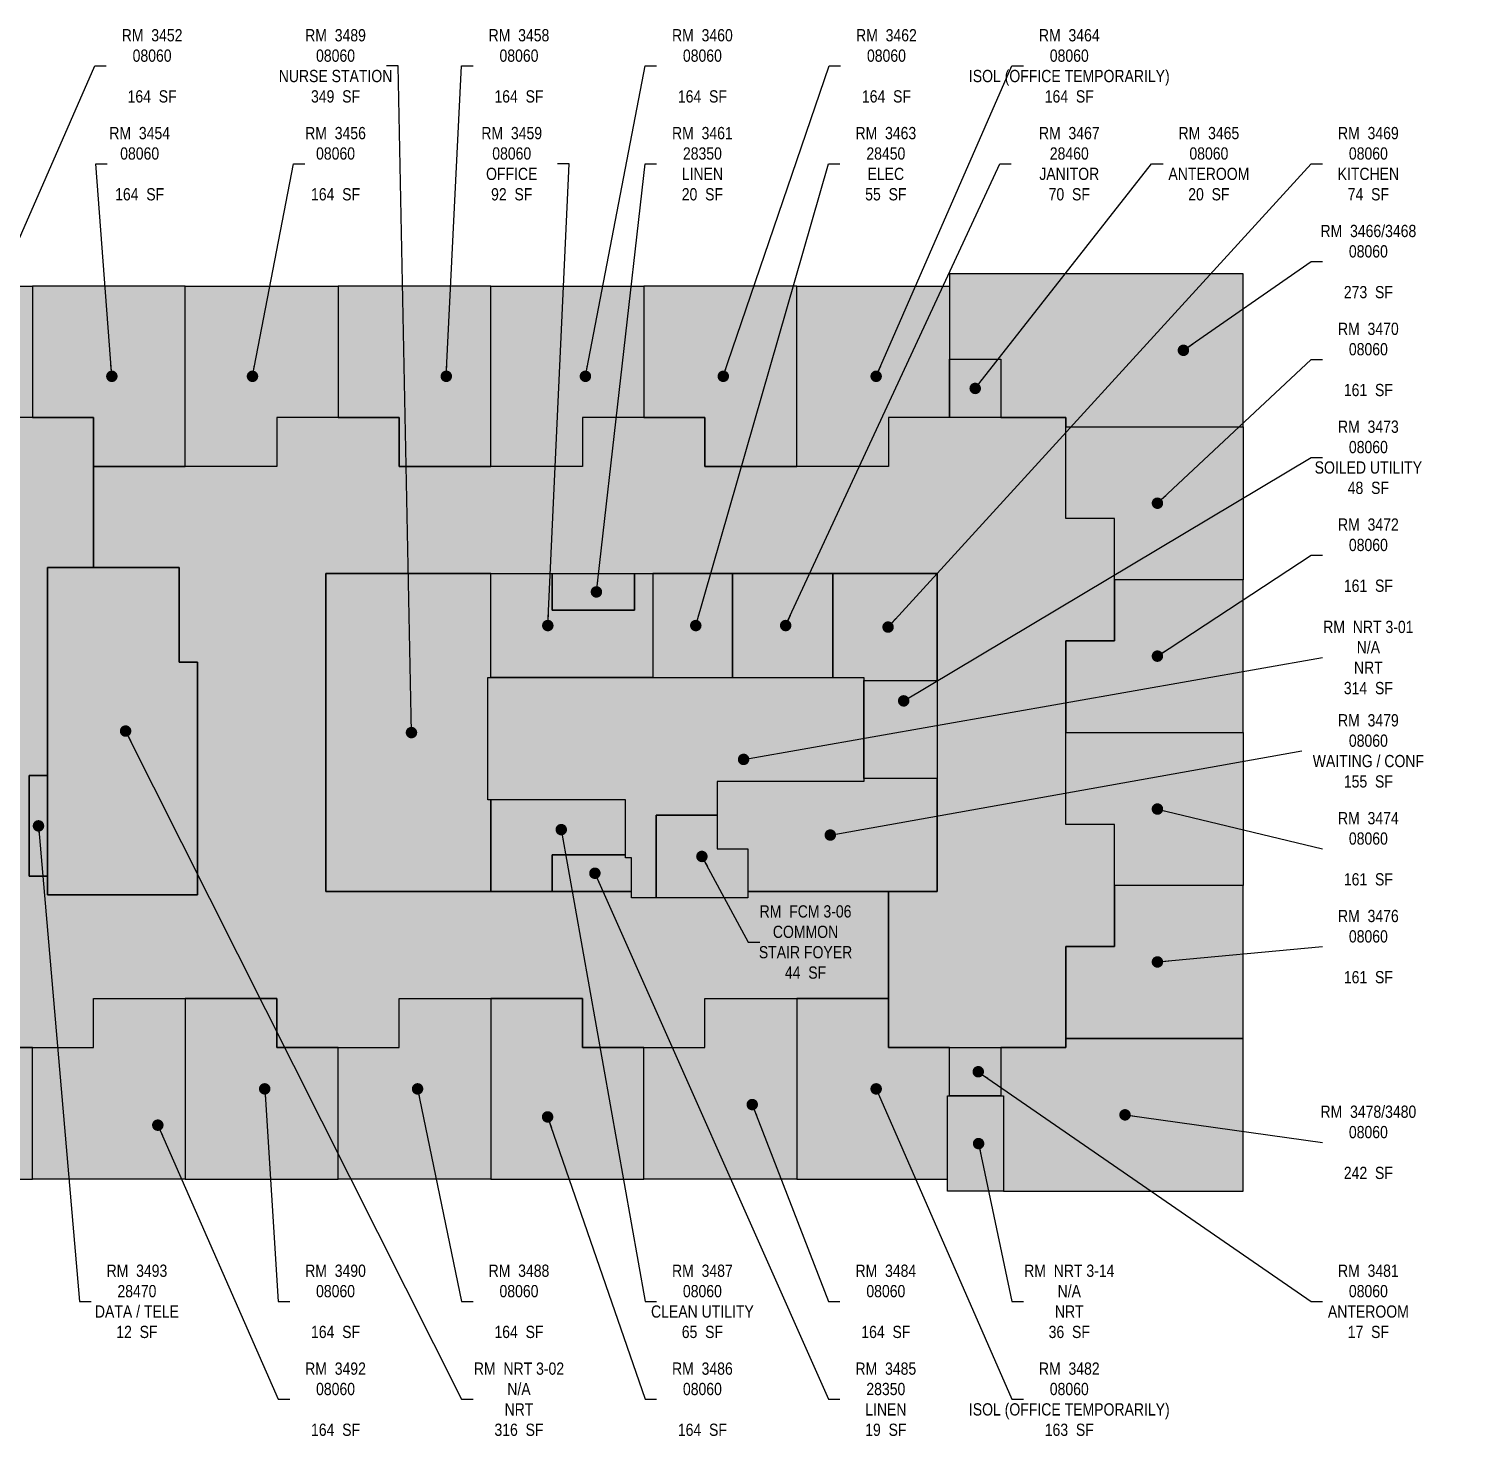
# Model space of a CAD drawing. Header units: inches. Extents: x -3176 to 3496, y 183 to 2924.
# Drawn here: x 2077 to 3496, y 1421 to 2802 of the extents above; entities that cross this region are included whole.
import ezdxf

# ---------------------------------------------------------------- set-up
doc = ezdxf.new("R2010")
doc.units = ezdxf.units.IN
doc.header["$MEASUREMENT"] = 0
for name, color, linetype in [('0-LABEL', 3, 'Continuous'), ('1-NRT', 200, 'Continuous'), ('1-NRT-PTN', 253, 'Continuous'), ('3-FCM', 190, 'Continuous'), ('3-FCM-PTN', 9, 'Continuous'), ('4-OCC', 6, 'Continuous'), ('4-OCC-PTN', 95, 'Continuous')]:
    doc.layers.add(name, color=color, linetype=linetype)
doc.styles.add('ArialN', font='ARIALN.TTF')
doc.dimstyles.new('AB-120', dxfattribs={"dimscale": 120, "dimtxt": 0.125, "dimasz": 0.09375, "dimexe": 0.0625, "dimexo": 0.125, "dimgap": 0.375, "dimtad": 0, "dimtih": 1, "dimtoh": 1, "dimdec": 4, "dimrnd": 0.0625, "dimzin": 0, "dimdsep": 46, "dimlunit": 4, "dimtxsty": 'ArialN', "dimblk": 'ARCHTICK', "dimcen": 0.09375, "dimclrd": 256, "dimclre": 256, "dimclrt": 256, "dimadec": 0, "dimazin": 0, "dimtfac": 1, "dimtdec": 4, "dimtofl": 0, "dimtmove": 2, "dimatfit": 3, "dimldrblk": 'DOT', "dimfxl": 0, "dimfrac": 2, "dimtolj": 1, "dimtzin": 0, "dimlwd": -1, "dimlwe": -1, "dimarcsym": 0})

# ---------------------------------------------------------------- blocks, each defined once
blk = doc.blocks.new('_ArchTick')
at = {"const_width": 0.15}
blk.add_lwpolyline([(-0.5, -0.5), (0.5, 0.5)], dxfattribs=at)
blk = doc.blocks.new('_Dot')
at = {"lineweight": -2}
blk.add_line((-0.5, 0), (-1, 0), dxfattribs=at)
at = {"const_width": 0.5}
blk.add_lwpolyline([(-0.25, 0, 1), (0.25, 0, 1)], format="xyb", close=True, dxfattribs=at)

msp = doc.modelspace()

# ---------------------------------------------------------------- hatches: boundary and pattern name
at = {"layer": '1-NRT-PTN'}
for points in [[(2242.5, 1952.5), (2242.5, 2180.5), (2224.5, 2180.5), (2224.5, 2273.5), (2095.5, 2273.5), (2095.5, 1952.5)], [(2662.5, 2045.5), (2527.5, 2045.5), (2527.5, 2165.5), (2896.5, 2165.5), (2896.5, 2063.5), (2752.5, 2063.5), (2752.5, 2030.5), (2692.5, 2030.5), (2692.5, 1949.5), (2668.5, 1949.5), (2668.5, 1988.5), (2662.5, 1988.5)], [(2978.4, 1755.1), (3033.5, 1755.1), (3033.5, 1661.5), (2978.4, 1661.5)]]:
    msp.add_hatch(color=256, dxfattribs=at).paths.add_polyline_path(points)
at = {"layer": '3-FCM-PTN'}
msp.add_hatch(color=256, dxfattribs=at).paths.add_polyline_path([(2752.5, 2030.5), (2752.5, 1997.5), (2782.5, 1997.5), (2782.5, 1949.5), (2692.5, 1949.5), (2692.5, 2030.5)])
at = {"layer": '4-OCC-PTN'}
for color, points in [(10, [(3030.9, 2477.7), (3030.9, 2420.5), (3094.5, 2420.5), (3094.5, 2411.5), (3268.5, 2411.5), (3268.5, 2561.5), (3004.5, 2561.5), (2980.5, 2561.5), (2980.5, 2477.7)]), (10, [(2080.5, 2420.5), (2020.5, 2420.5), (2020.5, 2372.5), (1930.5, 2372.5), (1930.5, 2549.5), (2080.5, 2549.5)]), (10, [(2080.5, 2420.5), (2140.5, 2420.5), (2140.5, 2372.5), (2230.5, 2372.5), (2230.5, 2549.5), (2080.5, 2549.5)]), (10, [(2380.5, 2420.5), (2320.5, 2420.5), (2320.5, 2372.5), (2230.5, 2372.5), (2230.5, 2549.5), (2380.5, 2549.5)]), (10, [(2380.5, 2420.5), (2440.5, 2420.5), (2440.5, 2372.5), (2530.5, 2372.5), (2530.5, 2549.5), (2380.5, 2549.5)]), (10, [(2680.5, 2420.5), (2620.5, 2420.5), (2620.5, 2372.5), (2530.5, 2372.5), (2530.5, 2549.5), (2680.5, 2549.5)]), (10, [(2680.5, 2420.5), (2740.5, 2420.5), (2740.5, 2372.5), (2830.5, 2372.5), (2830.5, 2549.5), (2680.5, 2549.5)]), (10, [(2980.5, 2477.7), (2980.5, 2420.5), (2920.5, 2420.5), (2920.5, 2372.5), (2830.5, 2372.5), (2830.5, 2549.5), (2980.5, 2549.5)]), (10, [(2980.5, 2477.7), (3030.9, 2477.7), (3030.9, 2420.5), (2980.5, 2420.5)]), (10, [(1619.5, 2267.6), (1930.5, 2267.5), (1930.5, 1955.5), (1639.5, 1955.5), (1639.5, 1850.5), (1720.5, 1850.5), (1720.5, 1802.5), (1840.5, 1802.5), (1840.5, 1850.5), (2020.5, 1850.5), (2020.5, 1802.5), (2140.5, 1802.5), (2140.5, 1850.5), (2320.5, 1850.5), (2320.5, 1802.5), (2440.5, 1802.5), (2440.5, 1850.5), (2620.5, 1850.5), (2620.5, 1802.5), (2740.5, 1802.5), (2740.5, 1850.5), (2920.5, 1850.5), (2920.5, 1955.5), (2782.5, 1955.5), (2782.5, 1949.5), (2668.5, 1949.5), (2668.5, 1955.5), (2368.5, 1955.5), (2368.5, 2267.5), (2968.5, 2267.5), (2968.5, 1955.5), (2920.5, 1955.5), (2920.5, 1802.5), (3094.5, 1802.5), (3094.5, 1901.5), (3142.5, 1901.5), (3142.5, 2021.5), (3094.5, 2021.5), (3094.5, 2201.5), (3142.5, 2201.5), (3142.5, 2321.5), (3094.5, 2321.5), (3094.5, 2420.5), (2920.5, 2420.5), (2920.5, 2372.5), (2740.5, 2372.5), (2740.5, 2420.5), (2620.5, 2420.5), (2620.5, 2372.5), (2440.5, 2372.5), (2440.5, 2420.5), (2320.5, 2420.5), (2320.5, 2372.5), (2140.5, 2372.5), (2140.5, 2273.5), (2224.5, 2273.5), (2224.5, 2180.5), (2242.5, 2180.5), (2242.5, 1952.5), (2095.5, 1952.5), (2095.5, 1970.5), (2077.5, 1970.5), (2077.5, 2069.5), (2095.5, 2069.5), (2095.5, 2273.5), (2140.5, 2273.5), (2140.5, 2420.5), (2020.5, 2420.5), (2020.5, 2372.5), (1840.5, 2372.5), (1840.5, 2420.5), (1720.5, 2420.5), (1720.5, 2372.5), (1619.5, 2372.5)]), (10, [(3142.5, 2261.5), (3142.5, 2321.5), (3094.5, 2321.5), (3094.5, 2411.5), (3268.5, 2411.5), (3268.5, 2261.5)]), (10, [(2527.5, 2165.5), (2530.5, 2165.5), (2530.5, 2267.5), (2368.5, 2267.5), (2368.5, 1955.5), (2530.5, 1955.5), (2530.5, 2045.5), (2527.5, 2045.5)]), (10, [(2689.5, 2267.5), (2689.5, 2165.5), (2530.5, 2165.5), (2530.5, 2267.5), (2587.5, 2267.5), (2590.5, 2267.5), (2590.5, 2231.5), (2671.5, 2231.5), (2671.5, 2267.5)]), (51, [(2671.5, 2267.5), (2671.5, 2231.5), (2590.5, 2231.5), (2590.5, 2267.5)]), (55, [(2689.5, 2267.5), (2689.5, 2165.5), (2767.5, 2165.5), (2767.5, 2267.5), (2749.5, 2267.5)]), (201, [(2767.5, 2267.5), (2767.5, 2165.5), (2865.9, 2165.5), (2865.9, 2267.5)]), (10, [(2968.5, 2267.5), (2865.9, 2267.5), (2865.9, 2165.5), (2896.5, 2165.5), (2896.5, 2162.5), (2968.5, 2162.5)]), (10, [(3142.5, 2261.5), (3142.5, 2201.5), (3094.5, 2201.5), (3094.5, 2111.5), (3268.5, 2111.5), (3268.5, 2261.5)]), (10, [(2968.5, 2162.5), (2896.5, 2162.5), (2896.5, 2066.5), (2968.5, 2066.5)]), (10, [(3142.5, 1961.5), (3142.5, 2021.5), (3094.5, 2021.5), (3094.5, 2111.5), (3268.5, 2111.5), (3268.5, 1961.5)]), (62, [(2095.5, 2069.5), (2077.5, 2069.5), (2077.5, 1970.5), (2095.5, 1970.5)]), (10, [(2968.5, 2066.5), (2896.5, 2066.5), (2896.5, 2063.5), (2752.5, 2063.5), (2752.5, 1997.5), (2782.5, 1997.5), (2782.5, 1955.5), (2968.5, 1955.5)]), (10, [(2530.5, 2045.5), (2530.5, 1955.5), (2587.5, 1955.5), (2590.5, 1955.5), (2590.5, 1988.5), (2590.5, 1991.5), (2662.5, 1991.5), (2662.5, 2045.5)]), (51, [(2668.5, 1955.5), (2668.5, 1988.5), (2662.5, 1988.5), (2662.5, 1991.5), (2590.5, 1991.5), (2590.5, 1955.5)]), (10, [(3142.5, 1961.5), (3142.5, 1901.5), (3094.5, 1901.5), (3094.5, 1811.5), (3268.5, 1811.5), (3268.5, 1961.5)]), (10, [(2080.5, 1802.5), (2020.5, 1802.5), (2020.5, 1850.5), (1930.5, 1850.5), (1930.5, 1673.5), (2080.5, 1673.5)]), (10, [(2080.5, 1802.5), (2140.5, 1802.5), (2140.5, 1850.5), (2230.5, 1850.5), (2230.5, 1673.5), (2080.5, 1673.5)]), (10, [(2380.5, 1802.5), (2320.5, 1802.5), (2320.5, 1850.5), (2230.5, 1850.5), (2230.5, 1673.5), (2380.5, 1673.5)]), (10, [(2380.5, 1802.5), (2440.5, 1802.5), (2440.5, 1850.5), (2530.5, 1850.5), (2530.5, 1673.5), (2380.5, 1673.5)]), (10, [(2680.5, 1802.5), (2620.5, 1802.5), (2620.5, 1850.5), (2530.5, 1850.5), (2530.5, 1673.5), (2680.5, 1673.5)]), (10, [(2680.5, 1802.5), (2740.5, 1802.5), (2740.5, 1850.5), (2830.5, 1850.5), (2830.5, 1673.5), (2680.5, 1673.5)]), (10, [(2980.5, 1802.5), (2920.5, 1802.5), (2920.5, 1850.5), (2830.5, 1850.5), (2830.5, 1673.5), (2978.4, 1673.5), (2978.4, 1755.1), (2980.5, 1755.1)]), (10, [(2980.5, 1802.5), (3030.9, 1802.5), (3030.9, 1755.1), (2980.5, 1755.1)]), (10, [(3033.5, 1661.5), (3268.5, 1661.5), (3268.5, 1811.5), (3094.5, 1811.5), (3094.5, 1802.5), (3030.9, 1802.5), (3030.9, 1755.1), (3033.5, 1755.1)])]:
    msp.add_hatch(color=color, dxfattribs=at).paths.add_polyline_path(points)

# ---------------------------------------------------------------- linework, layer by layer
at = {"layer": '1-NRT'}
msp.add_lwpolyline([(2242.5, 1952.5), (2242.5, 2180.5), (2224.5, 2180.5), (2224.5, 2273.5), (2095.5, 2273.5), (2095.5, 1952.5)], close=True, dxfattribs=at)
for points in [[(2662.5, 2045.5), (2662.5, 2045.5), (2527.5, 2045.5), (2527.5, 2165.5), (2896.5, 2165.5), (2896.5, 2063.5), (2752.5, 2063.5), (2752.5, 2030.5), (2692.5, 2030.5), (2692.5, 1949.5), (2668.5, 1949.5), (2668.5, 1988.5), (2662.5, 1988.5), (2662.5, 2045.5)], [(2978.4, 1755.1), (3033.5, 1755.1), (3033.5, 1661.5), (2978.4, 1661.5), (2978.4, 1755.1)]]:
    msp.add_lwpolyline(points, dxfattribs=at)
at = {"layer": '3-FCM'}
msp.add_lwpolyline([(2752.5, 2030.5), (2752.5, 1997.5), (2782.5, 1997.5), (2782.5, 1949.5), (2692.5, 1949.5), (2692.5, 2030.5)], close=True, dxfattribs=at)
at = {"layer": '4-OCC'}
for points in [[(3030.9, 2477.7), (3030.9, 2420.5), (3094.5, 2420.5), (3094.5, 2411.5), (3268.5, 2411.5), (3268.5, 2561.5), (3004.5, 2561.5), (2980.5, 2561.5), (2980.5, 2561.5), (2980.5, 2477.7)], [(2980.5, 2477.7), (3030.9, 2477.7), (3030.9, 2420.5), (2980.5, 2420.5)], [(2530.5, 2045.5), (2530.5, 1955.5), (2587.5, 1955.5), (2590.5, 1955.5), (2590.5, 1988.5), (2590.5, 1991.5), (2662.5, 1991.5), (2662.5, 2045.5)], [(2668.5, 1955.5), (2668.5, 1988.5), (2662.5, 1988.5), (2662.5, 1991.5), (2590.5, 1991.5), (2590.5, 1955.5), (2668.5, 1955.5)], [(2980.5, 1802.5), (2920.5, 1802.5), (2920.5, 1850.5), (2830.5, 1850.5), (2830.5, 1673.5), (2978.4, 1673.5), (2978.4, 1673.5), (2978.4, 1673.5), (2978.4, 1673.5), (2978.4, 1755.1), (2980.5, 1755.1)], [(2980.5, 1802.5), (3030.9, 1802.5), (3030.9, 1755.1), (2980.5, 1755.1)], [(3033.5, 1661.5), (3033.5, 1661.5), (3033.5, 1661.5), (3268.5, 1661.5), (3268.5, 1811.5), (3094.5, 1811.5), (3094.5, 1802.5), (3030.9, 1802.5), (3030.9, 1802.5), (3030.9, 1755.1), (3033.5, 1755.1)]]:
    msp.add_lwpolyline(points, close=True, dxfattribs=at)
for points in [[(2080.5, 2420.5), (2020.5, 2420.5), (2020.5, 2372.5), (1930.5, 2372.5), (1930.5, 2549.5), (2080.5, 2549.5), (2080.5, 2549.5), (2080.5, 2549.5), (2080.5, 2420.5)], [(2080.5, 2420.5), (2140.5, 2420.5), (2140.5, 2372.5), (2230.5, 2372.5), (2230.5, 2549.5), (2080.5, 2549.5), (2080.5, 2549.5), (2080.5, 2549.5), (2080.5, 2420.5)], [(2380.5, 2420.5), (2320.5, 2420.5), (2320.5, 2372.5), (2230.5, 2372.5), (2230.5, 2549.5), (2380.5, 2549.5), (2380.5, 2549.5), (2380.5, 2549.5), (2380.5, 2420.5)], [(2380.5, 2420.5), (2440.5, 2420.5), (2440.5, 2372.5), (2530.5, 2372.5), (2530.5, 2549.5), (2380.5, 2549.5), (2380.5, 2549.5), (2380.5, 2549.5), (2380.5, 2420.5)], [(2680.5, 2420.5), (2620.5, 2420.5), (2620.5, 2372.5), (2530.5, 2372.5), (2530.5, 2549.5), (2680.5, 2549.5), (2680.5, 2549.5), (2680.5, 2549.5), (2680.5, 2420.5)], [(2680.5, 2420.5), (2740.5, 2420.5), (2740.5, 2372.5), (2830.5, 2372.5), (2830.5, 2549.5), (2680.5, 2549.5), (2680.5, 2549.5), (2680.5, 2549.5), (2680.5, 2420.5)], [(2980.5, 2477.7), (2980.5, 2477.7), (2980.5, 2420.5), (2920.5, 2420.5), (2920.5, 2372.5), (2830.5, 2372.5), (2830.5, 2549.5), (2980.5, 2549.5), (2980.5, 2549.5), (2980.5, 2549.5), (2980.5, 2477.7)], [(2020.5, 1802.5), (2140.5, 1802.5), (2140.5, 1850.5), (2320.5, 1850.5), (2320.5, 1802.5), (2440.5, 1802.5), (2440.5, 1850.5), (2620.5, 1850.5), (2620.5, 1802.5), (2740.5, 1802.5), (2740.5, 1850.5), (2920.5, 1850.5), (2920.5, 1955.5), (2782.5, 1955.5), (2782.5, 1949.5), (2668.5, 1949.5), (2668.5, 1955.5), (2368.5, 1955.5), (2368.5, 2267.5), (2968.5, 2267.5), (2968.5, 1955.5), (2920.5, 1955.5), (2920.5, 1802.5), (3094.5, 1802.5), (3094.5, 1901.5), (3142.5, 1901.5), (3142.5, 2021.5), (3094.5, 2021.5), (3094.5, 2201.5), (3142.5, 2201.5), (3142.5, 2321.5), (3094.5, 2321.5), (3094.5, 2420.5), (2920.5, 2420.5), (2920.5, 2372.5), (2740.5, 2372.5), (2740.5, 2420.5), (2620.5, 2420.5), (2620.5, 2372.5), (2440.5, 2372.5), (2440.5, 2420.5), (2320.5, 2420.5), (2320.5, 2372.5), (2140.5, 2372.5), (2140.5, 2273.5), (2224.5, 2273.5), (2224.5, 2180.5), (2242.5, 2180.5), (2242.5, 1952.5), (2095.5, 1952.5), (2095.5, 1970.5), (2077.5, 1970.5), (2077.5, 2069.5), (2095.5, 2069.5), (2095.5, 2273.5), (2140.5, 2273.5), (2140.5, 2420.5), (2020.5, 2420.5)], [(3142.5, 2261.5), (3142.5, 2321.5), (3094.5, 2321.5), (3094.5, 2411.5), (3268.5, 2411.5), (3268.5, 2261.5), (3268.5, 2261.5), (3268.5, 2261.5), (3142.5, 2261.5)], [(2527.5, 2165.5), (2530.5, 2165.5), (2530.5, 2267.5), (2368.5, 2267.5), (2368.5, 1955.5), (2530.5, 1955.5), (2530.5, 1955.5), (2530.5, 2045.5), (2527.5, 2045.5), (2527.5, 2165.5)], [(2689.5, 2267.5), (2689.5, 2165.5), (2530.5, 2165.5), (2530.5, 2267.5), (2587.5, 2267.5), (2590.5, 2267.5), (2590.5, 2231.5), (2590.5, 2231.5), (2671.5, 2231.5), (2671.5, 2231.5), (2671.5, 2267.5), (2689.5, 2267.5)], [(2671.5, 2267.5), (2671.5, 2231.5), (2590.5, 2231.5), (2590.5, 2267.5), (2671.5, 2267.5)], [(2689.5, 2267.5), (2689.5, 2165.5), (2767.5, 2165.5), (2767.5, 2267.5), (2767.5, 2267.5), (2767.5, 2267.5), (2749.5, 2267.5), (2749.5, 2267.5), (2749.5, 2267.5), (2749.5, 2267.5), (2689.5, 2267.5)], [(2767.5, 2267.5), (2767.5, 2165.5), (2865.9, 2165.5), (2865.9, 2165.5), (2865.9, 2267.5), (2767.5, 2267.5)], [(2865.9, 2267.5), (2865.9, 2165.5), (2896.5, 2165.5), (2896.5, 2162.5), (2968.5, 2162.5), (2968.5, 2267.5), (2865.9, 2267.5)], [(3142.5, 2261.5), (3142.5, 2201.5), (3094.5, 2201.5), (3094.5, 2111.5), (3268.5, 2111.5), (3268.5, 2261.5), (3268.5, 2261.5), (3268.5, 2261.5), (3142.5, 2261.5)], [(2896.5, 2162.5), (2968.5, 2162.5), (2968.5, 2066.5), (2968.5, 2066.5), (2896.5, 2066.5), (2896.5, 2162.5)], [(3142.5, 1961.5), (3142.5, 2021.5), (3094.5, 2021.5), (3094.5, 2111.5), (3268.5, 2111.5), (3268.5, 1961.5), (3268.5, 1961.5), (3268.5, 1961.5), (3142.5, 1961.5)], [(2095.5, 2069.5), (2077.5, 2069.5), (2077.5, 1970.5), (2095.5, 1970.5), (2095.5, 2069.5)], [(2968.5, 2066.5), (2896.5, 2066.5), (2896.5, 2063.5), (2752.5, 2063.5), (2752.5, 1997.5), (2782.5, 1997.5), (2782.5, 1955.5), (2968.5, 1955.5), (2968.5, 2066.5)], [(3142.5, 1961.5), (3142.5, 1901.5), (3094.5, 1901.5), (3094.5, 1811.5), (3268.5, 1811.5), (3268.5, 1961.5), (3268.5, 1961.5), (3268.5, 1961.5), (3142.5, 1961.5)], [(2080.5, 1802.5), (2020.5, 1802.5), (2020.5, 1850.5), (1930.5, 1850.5), (1930.5, 1673.5), (2080.5, 1673.5), (2080.5, 1673.5), (2080.5, 1673.5), (2080.5, 1802.5)], [(2080.5, 1802.5), (2140.5, 1802.5), (2140.5, 1850.5), (2230.5, 1850.5), (2230.5, 1673.5), (2080.5, 1673.5), (2080.5, 1673.5), (2080.5, 1673.5), (2080.5, 1802.5)], [(2380.5, 1802.5), (2320.5, 1802.5), (2320.5, 1850.5), (2230.5, 1850.5), (2230.5, 1673.5), (2380.5, 1673.5), (2380.5, 1673.5), (2380.5, 1673.5), (2380.5, 1802.5)], [(2380.5, 1802.5), (2440.5, 1802.5), (2440.5, 1850.5), (2530.5, 1850.5), (2530.5, 1673.5), (2380.5, 1673.5), (2380.5, 1673.5), (2380.5, 1673.5), (2380.5, 1802.5)], [(2680.5, 1802.5), (2620.5, 1802.5), (2620.5, 1850.5), (2530.5, 1850.5), (2530.5, 1673.5), (2680.5, 1673.5), (2680.5, 1673.5), (2680.5, 1673.5), (2680.5, 1802.5)], [(2680.5, 1802.5), (2740.5, 1802.5), (2740.5, 1850.5), (2830.5, 1850.5), (2830.5, 1673.5), (2680.5, 1673.5), (2680.5, 1673.5), (2680.5, 1673.5), (2680.5, 1802.5)]]:
    msp.add_lwpolyline(points, dxfattribs=at)

# ---------------------------------------------------------------- texts
at = {"layer": '0-LABEL', "char_height": 12, "attachment_point": 5, "style": 'ArialN'}
for s, insert in [('RM  3452\\P08060\\P\\P164  SF', (2198, 2765.5)), ('RM  3489\\P08060\\PNURSE STATION\\P349  SF', (2378, 2765.5)), ('RM  3458\\P08060\\P\\P164  SF', (2558, 2765.5)), ('RM  3460\\P08060\\P\\P164  SF', (2738, 2765.5)), ('RM  3462\\P08060\\P\\P164  SF', (2918.6, 2765.5)), ('RM  3464\\P08060\\PISOL (OFFICE TEMPORARILY)\\P164  SF', (3098, 2765.5)), ('RM  3454\\P08060\\P\\P164  SF', (2185.8, 2669.5)), ('RM  3456\\P08060\\P\\P164  SF', (2378, 2669.5)), ('RM  3459\\P08060\\POFFICE\\P92  SF', (2550.9, 2669.5)), ('RM  3461\\P28350\\PLINEN\\P20  SF', (2738, 2669.5)), ('RM  3463\\P28450\\PELEC\\P55  SF', (2918, 2669.5)), ('RM  3467\\P28460\\PJANITOR\\P70  SF', (3098, 2669.5)), ('RM  3465\\P08060\\PANTEROOM\\P20  SF', (3235, 2669.5)), ('RM  3469\\P08060\\PKITCHEN\\P74  SF', (3391.5, 2669.5)), ('RM  3466/3468\\P08060\\P\\P273  SF', (3391.5, 2573.5)), ('RM  3470\\P08060\\P\\P161  SF', (3391.5, 2477.5)), ('RM  3473\\P08060\\PSOILED UTILITY\\P48  SF', (3391.5, 2381.5)), ('RM  3472\\P08060\\P\\P161  SF', (3391.5, 2285.5)), ('RM  NRT 3-01\\PN/A\\PNRT\\P314  SF', (3391.5, 2185.1)), ('RM  3479\\P08060\\PWAITING / CONF\\P155  SF', (3391.5, 2093.5)), ('RM  3474\\P08060\\P\\P161  SF', (3391.5, 1997.5)), ('RM  FCM 3-06\\PCOMMON\\PSTAIR FOYER\\P44  SF', (2839.2, 1906)), ('RM  3476\\P08060\\P\\P161  SF', (3391.5, 1901.5)), ('RM  3478/3480\\P08060\\P\\P242  SF', (3391.5, 1709.5)), ('RM  3493\\P28470\\PDATA / TELE\\P12  SF', (2183.1, 1553.5)), ('RM  3490\\P08060\\P\\P164  SF', (2378, 1553.5)), ('RM  3488\\P08060\\P\\P164  SF', (2558, 1553.5)), ('RM  3487\\P08060\\PCLEAN UTILITY\\P65  SF', (2738, 1553.5)), ('RM  3484\\P08060\\P\\P164  SF', (2918, 1553.5)), ('RM  NRT 3-14\\PN/A\\PNRT\\P36  SF', (3098, 1553.5)), ('RM  3481\\P08060\\PANTEROOM\\P17  SF', (3391.5, 1553.5)), ('RM  3492\\P08060\\P\\P164  SF', (2378, 1457.5)), ('RM  NRT 3-02\\PN/A\\PNRT\\P316  SF', (2558, 1457.5)), ('RM  3486\\P08060\\P\\P164  SF', (2738, 1457.5)), ('RM  3485\\P28350\\PLINEN\\P19  SF', (2918, 1457.5)), ('RM  3482\\P08060\\PISOL (OFFICE TEMPORARILY)\\P163  SF', (3098, 1457.5))]:
    msp.add_mtext(s, dxfattribs=dict(at, insert=insert))

# ---------------------------------------------------------------- leaders
at = {"layer": '0-LABEL', "annotation_type": 0, "has_hookline": 1}
for points, hookline_direction, text_width in [([(2008.5, 2461), (2141.7, 2765.5), (2153, 2765.5)], 0, 57.8), ([(2452.5, 2111.5), (2439.4, 2765.5), (2428.1, 2765.5)], 1, 109.3), ([(2486.7, 2461), (2501.7, 2765.5), (2513, 2765.5)], 0, 57.9), ([(2623.2, 2461), (2681.7, 2765.5), (2693, 2765.5)], 0, 57.9), ([(2758.5, 2461), (2862.4, 2765.5), (2873.6, 2765.5)], 0, 57.8), ([(2908.5, 2461), (3041.7, 2765.5), (3053, 2765.5)], 0, 194.9), ([(2158.5, 2461), (2142.7, 2669.5), (2154, 2669.5)], 0, 57.9), ([(2296.5, 2461), (2336.8, 2669.5), (2348, 2669.5)], 0, 57.9), ([(2586.3, 2216.5), (2607.1, 2669.5), (2595.9, 2669.5)], 1, 57.9), ([(2634, 2249.5), (2681.7, 2669.5), (2693, 2669.5)], 0, 56), ([(2731.5, 2216.5), (2861.7, 2669.5), (2873, 2669.5)], 0, 57.9), ([(2819.7, 2216.5), (3029.7, 2669.5), (3041, 2669.5)], 0, 58.2), ([(2920.2, 2215), (3335.3, 2669.5), (3346.5, 2669.5)], 0, 58.2), ([(3005.7, 2449.1), (3178.8, 2669.5), (3190, 2669.5)], 0, 78.4), ([(3210, 2486.5), (3335.3, 2573.5), (3346.5, 2573.5)], 0, 92.3), ([(3184.5, 2336.5), (3335.3, 2477.5), (3346.5, 2477.5)], 0, 57.9), ([(2935.5, 2142.6), (3335.3, 2381.5), (3346.5, 2381.5)], 0, 104.7), ([(3184.5, 2186.5), (3335.3, 2285.5), (3346.5, 2285.5)], 0, 57.8), ([(2778.4, 2085.2), (3346.5, 2185.1)], 0, 85), ([(2172, 2113), (2501.7, 1457.5), (2513, 1457.5)], 0, 86.8), ([(2863.5, 2011), (3326.1, 2093.5)], 0, 108.4), ([(3184.5, 2036.5), (3346.5, 1997.5)], 0, 57.9), ([(2086.5, 2020), (2126.9, 1553.5), (2138.1, 1553.5)], 0, 80.7), ([(2599.5, 2016.3), (2681.7, 1553.5), (2693, 1553.5)], 0, 100.1), ([(2737.5, 1990), (2782.9, 1906), (2794.2, 1906)], 0, 90.8), ([(2632.5, 1973.5), (2861.7, 1457.5), (2873, 1457.5)], 0, 58), ([(3184.5, 1886.5), (3346.5, 1901.5)], 0, 57.9), ([(3008.7, 1778.8), (3335.3, 1553.5), (3346.5, 1553.5)], 0, 78.4), ([(2008.5, 1762), (1978.8, 1553.5), (1990, 1553.5)], 0, 57.9), ([(2308.5, 1762), (2321.7, 1553.5), (2333, 1553.5)], 0, 57.9), ([(2458.5, 1762), (2501.7, 1553.5), (2513, 1553.5)], 0, 57.9), ([(2908.5, 1762), (3041.7, 1457.5), (3053, 1457.5)], 0, 194.9), ([(2786.9, 1746.6), (2861.7, 1553.5), (2873, 1553.5)], 0, 57.9), ([(2203.6, 1726.4), (2321.7, 1457.5), (2333, 1457.5)], 0, 57.8), ([(2586.1, 1734.5), (2681.7, 1457.5), (2693, 1457.5)], 0, 57.9), ([(3152.7, 1736.5), (3346.5, 1709.5)], 0, 92.3), ([(3009, 1708.3), (3041.7, 1553.5), (3053, 1553.5)], 0, 86.9)]:
    msp.add_leader(points, dimstyle='AB-120', dxfattribs=dict(at, hookline_direction=hookline_direction, text_width=text_width))

doc.saveas('drawing.dxf')
